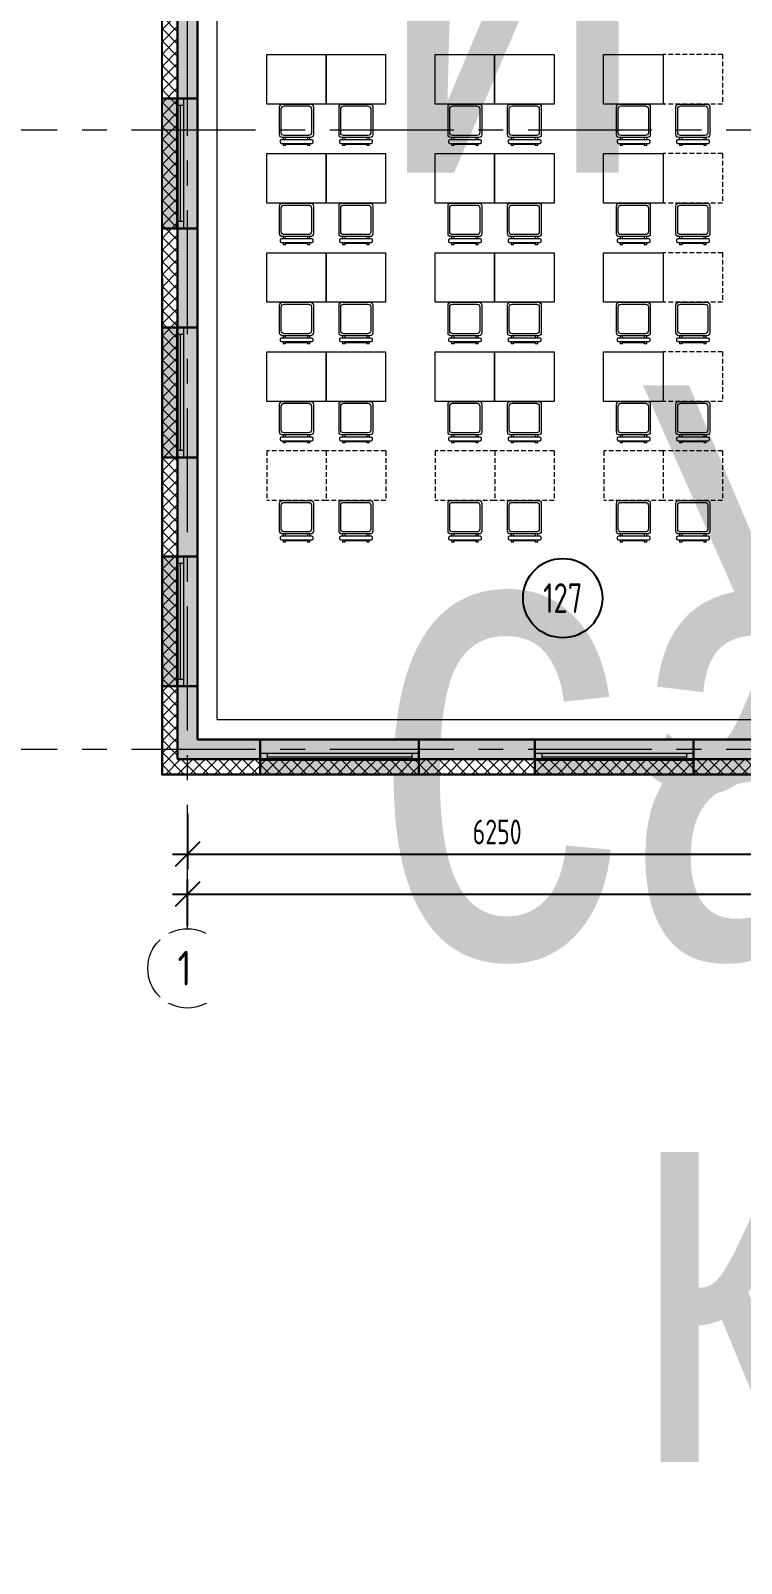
# Model space of a CAD drawing. Header units: millimetres. Extents: x -13407 to 8063098, y -54153 to 109271.
# Drawn here: x -1582 to 5589, y -8214 to 7250 of the extents above; entities that cross this region are included whole.
import ezdxf
from ezdxf.enums import TextEntityAlignment as Align

# ---------------------------------------------------------------- set-up
doc = ezdxf.new("R2018")
doc.units = ezdxf.units.MM
doc.linetypes.add('CENTER', pattern=[2, 1.25, -0.25, 0.25, -0.25])
doc.linetypes.add('HIDDEN2', pattern=[4.7625, 3.175, -1.5875])
doc.layers.get('Defpoints').update_dxf_attribs({"color": 6})
for name, color, linetype, lineweight in [('АР_Маркер экспликации', 239, 'Continuous', 13), ('АР_Навесной фасад', 5, 'Continuous', 5), ('АР_Номер помещения', 1, 'Continuous', 25), ('АР_Окна БЛОК', 250, 'Continuous', 13), ('АР_Оси', 193, 'Continuous', 9), ('АР_Оси размеры', 164, 'Continuous', 9), ('АР_Подоконники', 163, 'Continuous', 9), ('АР_Помещения_площадь', 19, 'Continuous', 9), ('АР_Сущ Несущая стена', 202, 'Continuous', 30), ('АР_Утеплитель', 250, 'Continuous', 9), ('АР_Штриховка монолит', 250, 'Continuous', 9), ('ТХ_мебель передв', 250, 'Continuous', 13)]:
    doc.layers.add(name, color=color, linetype=linetype, lineweight=lineweight)
doc.layers.add('АР_Названия помещений', color=124, linetype='Continuous', lineweight=5, plot=False)
doc.styles.add('ISOCPEUR', font='isocpeur.ttf', dxfattribs={"width": 0.7})
doc.styles.get("Standard").update_dxf_attribs({"font": 'arial.ttf'})
doc.styles.add('ГОСТ 2.304', font='isocpeur.ttf', dxfattribs={"width": 0.7})
doc.dimstyles.new('СПДС', dxfattribs={"dimscale": 100, "dimtxt": 2.5, "dimasz": 2.5, "dimexe": 1.5, "dimexo": 0, "dimgap": 1, "dimtad": 1, "dimdec": 0, "dimrnd": 1, "dimtxsty": 'ГОСТ 2.304', "dimblk": 'OBLIQUE', "dimcen": 2.5, "dimdle": 1.5, "dimadec": 0, "dimazin": 2, "dimtfac": 0.75, "dimtdec": 0, "dimtmove": 1, "dimatfit": 3, "dimfxl": 1, "dimtolj": 1, "dimarcsym": 1})

# ---------------------------------------------------------------- blocks, each defined once
blk = doc.blocks.new('_Oblique')
at = {"color": 0, "linetype": 'ByBlock', "lineweight": -2}
blk.add_line((-0.5, -0.5), (0.5, 0.5), dxfattribs=at)
blk = doc.blocks.new('*D505')
at = {"layer": 'Defpoints', "color": 0, "ltscale": 100, "transparency": 16777216}
for p in [(0, -649), (6250, -649), (6250, -1059)]:
    blk.add_point(p, dxfattribs=at)
at = {"layer": 'АР_Оси размеры', "color": 0, "lineweight": -2, "ltscale": 100, "transparency": 16777216}
for p, q in [((0, -649), (0, -1209)), ((6250, -649), (6250, -1209)), ((-150, -1059), (6400, -1059))]:
    blk.add_line(p, q, dxfattribs=at)
at = {"layer": 'АР_Оси размеры', "color": 0, "lineweight": -2, "ltscale": 100, "transparency": 16777216, "xscale": 250, "yscale": 250, "zscale": 250, "rotation": 180}
blk.add_blockref('_Oblique', (0, -1059), dxfattribs=at)
at = {"layer": 'АР_Оси размеры', "color": 0, "lineweight": -2, "ltscale": 100, "transparency": 16777216, "xscale": 250, "yscale": 250, "zscale": 250}
blk.add_blockref('_Oblique', (6250, -1059), dxfattribs=at)
at = {"layer": 'АР_Оси размеры', "color": 0, "ltscale": 100, "transparency": 16777216, "insert": (3125, -834), "char_height": 250, "attachment_point": 5, "style": 'ГОСТ 2.304'}
blk.add_mtext('\\A1;6250', dxfattribs=at)
blk = doc.blocks.new('*U420')
at = {"true_color": 0xffffff}
h = blk.add_hatch(color=7, dxfattribs=at)
h.dxf.hatch_style = 1
h.paths.add_polyline_path([(-1310, 140), (0, 140), (0, -220), (-1310, -220)])
at = {"lineweight": 30}
for p, q in [((-1310, 140), (-1310, -220)), ((0, 140), (0, -220))]:
    blk.add_line(p, q, dxfattribs=at)
for p, q in [((-1310, 140), (0, 140)), ((-1310, 140), (-1310, 140)), ((-1310, 140), (-1310, 140)), ((-1310, 0), (0, 0)), ((0, 140), (0, 140)), ((0, 140), (0, 140)), ((-1310, -70), (0, -70)), ((-1240, 0), (-1240, -70)), ((-1240, -35), (-70, -35)), ((-70, 0), (-70, -70)), ((0, -220), (-1310, -220))]:
    blk.add_line(p, q)
blk = doc.blocks.new('*U421')
at = {"true_color": 0xffffff}
h = blk.add_hatch(color=7, dxfattribs=at)
h.dxf.hatch_style = 1
h.paths.add_polyline_path([(-1310, 140), (0, 140), (0, -220), (-1310, -220)])
at = {"lineweight": 30}
for p, q in [((-1310, 140), (-1310, -220)), ((0, 140), (0, -220))]:
    blk.add_line(p, q, dxfattribs=at)
for p, q in [((-1310, 140), (0, 140)), ((-1310, 140), (-1310, 140)), ((-1310, 140), (-1310, 140)), ((-1310, 0), (0, 0)), ((0, 140), (0, 140)), ((0, 140), (0, 140)), ((-1310, -70), (0, -70)), ((-1240, 0), (-1240, -70)), ((-1240, -35), (-70, -35)), ((-70, 0), (-70, -70)), ((0, -220), (-1310, -220))]:
    blk.add_line(p, q)
blk = doc.blocks.new('*U422')
at = {"true_color": 0xffffff}
h = blk.add_hatch(color=7, dxfattribs=at)
h.dxf.hatch_style = 1
h.paths.add_polyline_path([(-1310, 140), (0, 140), (0, -220), (-1310, -220)])
at = {"lineweight": 30}
for p, q in [((-1310, 140), (-1310, -220)), ((0, 140), (0, -220))]:
    blk.add_line(p, q, dxfattribs=at)
for p, q in [((-1310, 140), (0, 140)), ((-1310, 140), (-1310, 140)), ((-1310, 140), (-1310, 140)), ((-1310, 0), (0, 0)), ((0, 140), (0, 140)), ((0, 140), (0, 140)), ((-1310, -70), (0, -70)), ((-1240, 0), (-1240, -70)), ((-1240, -35), (-70, -35)), ((-70, 0), (-70, -70)), ((0, -220), (-1310, -220))]:
    blk.add_line(p, q)
blk = doc.blocks.new('*U424')
at = {"true_color": 0xffffff}
h = blk.add_hatch(color=7, dxfattribs=at)
h.dxf.hatch_style = 1
h.paths.add_polyline_path([(-1600, -140), (0, -140), (0, 220), (-1600, 220)])
at = {"lineweight": 30}
for p, q in [((-1600, -140), (-1600, 220)), ((0, -140), (0, 220))]:
    blk.add_line(p, q, dxfattribs=at)
for p, q in [((0, 220), (-1600, 220)), ((-1600, 70), (0, 70)), ((-1600, 0), (0, 0)), ((-1530, 0), (-1530, 70)), ((-1530, 35), (-70, 35)), ((-70, 0), (-70, 70)), ((-1600, -140), (0, -140)), ((-1600, -140), (-1600, -140)), ((-1600, -140), (-1600, -140)), ((0, -140), (0, -140)), ((0, -140), (0, -140))]:
    blk.add_line(p, q)
blk = doc.blocks.new('*U403')
at = {"true_color": 0xffffff}
h = blk.add_hatch(color=7, dxfattribs=at)
h.dxf.hatch_style = 1
h.paths.add_polyline_path([(-1600, -140), (0, -140), (0, 220), (-1600, 220)])
at = {"lineweight": 30}
for p, q in [((-1600, -140), (-1600, 220)), ((0, -140), (0, 220))]:
    blk.add_line(p, q, dxfattribs=at)
for p, q in [((0, 220), (-1600, 220)), ((-1600, 70), (0, 70)), ((-1600, 0), (0, 0)), ((-1530, 0), (-1530, 70)), ((-1530, 35), (-70, 35)), ((-70, 0), (-70, 70)), ((-1600, -140), (0, -140)), ((-1600, -140), (-1600, -140)), ((-1600, -140), (-1600, -140)), ((0, -140), (0, -140)), ((0, -140), (0, -140))]:
    blk.add_line(p, q)
blk = doc.blocks.new('*D501')
at = {"layer": 'Defpoints', "color": 0, "ltscale": 100, "transparency": 16777216}
for p in [(68415, -1461), (0, -1786), (68415, -1786)]:
    blk.add_point(p, dxfattribs=at)
at = {"layer": 'АР_Оси размеры', "color": 0, "lineweight": -2, "ltscale": 100, "transparency": 16777216}
for p, q in [((0, -1786), (0, -1311)), ((68415, -1786), (68415, -1311)), ((-150, -1461), (68565, -1461))]:
    blk.add_line(p, q, dxfattribs=at)
at = {"layer": 'АР_Оси размеры', "color": 0, "lineweight": -2, "ltscale": 100, "transparency": 16777216, "xscale": 250, "yscale": 250, "zscale": 250, "rotation": 180}
blk.add_blockref('_Oblique', (0, -1461), dxfattribs=at)
at = {"layer": 'АР_Оси размеры', "color": 0, "lineweight": -2, "ltscale": 100, "transparency": 16777216, "xscale": 250, "yscale": 250, "zscale": 250}
blk.add_blockref('_Oblique', (68415, -1461), dxfattribs=at)
at = {"layer": 'АР_Оси размеры', "color": 0, "ltscale": 100, "transparency": 16777216, "insert": (34808, -1236), "char_height": 250, "attachment_point": 5, "style": 'ГОСТ 2.304'}
blk.add_mtext('\\A1;68415', dxfattribs=at)
blk = doc.blocks.new('*U628')
at = {"layer": 'Defpoints', "color": 7, "style": 'ISOCPEUR', "width": 0.7}
blk.add_attdef('ПЛОЩАДЬ_ПОМЕЩЕНИЯ', text='', height=200, dxfattribs=at).set_placement((652, 637), align=Align.MIDDLE_RIGHT)
at = {"layer": 'Defpoints', "color": 7, "style": 'ISOCPEUR', "width": 0.7, "flags": 1}
blk.add_attdef('КАТЕГОРИЯ', (-499, -2092), '', height=250, dxfattribs=at)
at = {"layer": 'АР_Номер помещения', "color": 7, "style": 'ISOCPEUR', "width": 0.7}
blk.add_attdef('НОМЕР_ПОМЕЩЕНИЯ', text='', height=300, dxfattribs=at).set_placement((224, 2314), align=Align.MIDDLE_CENTER)
at = {"layer": 'АР_Помещения_площадь', "color": 7, "lineweight": 30, "width": 0.7, "flags": 104}
blk.add_attdef('ИМЯ_ПОМЕЩЕНИЯ', text='', height=100, dxfattribs=at).set_placement((158, 1217), align=Align.MIDDLE_CENTER)
blk = doc.blocks.new('*U644')
at = {"layer": 'АР_Номер помещения', "color": 7}
blk.add_circle((-15720, 4793), 400, dxfattribs=at)
at = {"layer": 'Defpoints', "color": 7, "style": 'ISOCPEUR', "width": 0.7}
blk.add_attdef('ПЛОЩАДЬ_ПОМЕЩЕНИЯ', text='', height=200, dxfattribs=at).set_placement((-13118, 880), align=Align.MIDDLE_RIGHT)
at = {"layer": 'Defpoints', "color": 7, "style": 'ISOCPEUR', "width": 0.7, "flags": 1}
blk.add_attdef('КАТЕГОРИЯ', (-499, -2092), '', height=250, dxfattribs=at)
at = {"layer": 'АР_Номер помещения', "color": 7, "style": 'ISOCPEUR', "width": 0.7}
blk.add_attdef('НОМЕР_ПОМЕЩЕНИЯ', text='', height=300, dxfattribs=at).set_placement((-15720, 4793), align=Align.MIDDLE_CENTER)
at = {"layer": 'АР_Помещения_площадь', "color": 7, "lineweight": 30, "width": 0.7, "flags": 104}
blk.add_attdef('ИМЯ_ПОМЕЩЕНИЯ', text='', height=100, dxfattribs=at).set_placement((158, 1217), align=Align.MIDDLE_CENTER)
blk = doc.blocks.new('_стол№3-№5')
blk.add_lwpolyline([(-169868, 526261), (-169368, 526261), (-169368, 525661), (-169868, 525661)], close=True)
blk = doc.blocks.new('_стол.резерв')
at = {"linetype": 'HIDDEN2', "ltscale": 15}
for p, q in [((-20, 500), (-20, 0)), ((580, 500), (-20, 500)), ((580, 500), (580, 0)), ((580, 0), (-20, 0))]:
    blk.add_line(p, q, dxfattribs=at)
blk = doc.blocks.new('стул №3-5')
at = {"linetype": 'ByBlock', "extrusion": (-6.19742e-05, 0.000470712, 1)}
for p, q in [((-15407, 16628, 197), (-15407, 16620, 197)), ((-15087, 16642, 197), (-15393, 16642, 197)), ((-15393, 16606, 197), (-15087, 16606, 197)), ((-15373, 16665, 197), (-15348, 16665, 197)), ((-15373, 16665, 197), (-15373, 16642, 197)), ((-15373, 16606, 197), (-15373, 16583, 197)), ((-15348, 16642, 197), (-15348, 16665, 197)), ((-15348, 16653, 197), (-15129, 16653, 197)), ((-15348, 16583, 197), (-15348, 16606, 197)), ((-15129, 16665, 197), (-15104, 16665, 197)), ((-15129, 16665, 197), (-15129, 16642, 197)), ((-15129, 16606, 197), (-15129, 16583, 197)), ((-15104, 16642, 197), (-15104, 16665, 197)), ((-15104, 16583, 197), (-15104, 16606, 197)), ((-15073, 16620, 197), (-15073, 16628, 197))]:
    blk.add_line(p, q, dxfattribs=at)
at = {"ltscale": 100, "extrusion": (-6.19742e-05, 0.000470712, 1), "elevation": 206}
for points in [[(-15380, 16583), (-15097, 16583, -0.414169), (-15068, 16554), (-15068, 16274, -0.414258), (-15097, 16245), (-15380, 16245, -0.414169), (-15409, 16274), (-15409, 16554, -0.414258)], [(-15360, 16563), (-15114, 16563, -0.414214), (-15085, 16534), (-15085, 16293, -0.414214), (-15114, 16264), (-15360, 16264, -0.414214), (-15389, 16293), (-15389, 16534, -0.414214)]]:
    blk.add_lwpolyline(points, format="xyb", close=True, dxfattribs=at)
at = {"linetype": 'ByBlock', "extrusion": (-6.19742e-05, 0.000470712, 1)}
for centre, start, end in [((-15393, 16628, 206), 90, 180), ((-15393, 16620, 206), 180, 270), ((-15087, 16628, 206), 0, 90), ((-15087, 16620, 206), 270, 0)]:
    blk.add_arc(centre, 13.9, start, end, dxfattribs=at)

msp = doc.modelspace()

# ---------------------------------------------------------------- hatches: boundary and pattern name
at = {"layer": 'АР_Утеплитель', "ltscale": 100}
h = msp.add_hatch(dxfattribs=at)
h.set_pattern_fill('ANSI37', color=256, scale=700)
h.set_pattern_definition([(45, (-945096.63, 49153.53), (-61.871843, 61.871843), []), (135, (-945096.63, 49153.53), (-61.871843, -61.871843), [])])
h.paths.add_polyline_path([(29593.5, 11440), (29593.5, 11290), (21270, 11290), (21270, 6100), (13150, 6100), (13150, -250), (-250, -250), (-250, 9760), (6100, 9760), (6100, 26690), (-900.2, 26690), (-900.2, 28560), (-750.2, 28560), (-750.2, 26840), (6250, 26840), (6250, 9610), (-100, 9610), (-100, -100), (13000, -100), (13000, 6250), (21120, 6250), (21120, 11440)])
at = {"layer": 'АР_Штриховка монолит', "ltscale": 100}
h = msp.add_hatch(dxfattribs=at)
h.set_pattern_fill('ANSI35', color=256, scale=700)
h.set_pattern_definition([(45, (-951587.81, 109999.9), (-123.743687, 123.743687), []), (45, (-951464.07, 109999.9), (-123.743687, 123.743687), [218.75, -43.75, 0, -43.75])])
h.paths.add_polyline_path([(6449.9, 27280), (6249.9, 27280), (6249.9, 9610), (-100, 9610), (-100, -100), (12800, -100), (12800, 100), (100, 100), (100, 9410), (6250, 9410), (6250, 8550), (6550, 8550), (6550, 9610), (6450, 9610)])

# ---------------------------------------------------------------- linework, layer by layer
at = {"layer": 'АР_Навесной фасад', "ltscale": 100}
for points in [[(-260, -260), (-260.4, 9770)], [(-250, -250), (-250.4, 9760)], [(13160, -260), (-260, -260)], [(13150, -250), (-250, -250)]]:
    msp.add_lwpolyline(points, dxfattribs=at)
at = {"layer": 'АР_Оси', "linetype": 'CENTER', "ltscale": 1000}
for p, q in [((0, -1811.3), (0, 12666.9)), ((-12563.8, 6250), (71033.4, 6250)), ((-12563.8, 0), (71033.4, 0))]:
    msp.add_line(p, q, dxfattribs=at)
at = {"layer": 'АР_Оси', "ltscale": 0.5}
msp.add_circle((0, -2211.3), 400, dxfattribs=at)
at = {"layer": 'АР_Подоконники', "ltscale": 100}
for q in [(300, 9410), (6250, 300)]:
    msp.add_line((300, 300), q, dxfattribs=at)
at = {"layer": 'АР_Сущ Несущая стена', "ltscale": 100}
for p, q in [((-100, -100), (-100, 9610)), ((100, 100), (100, 9410)), ((100, 100), (12800, 100)), ((-100, -100), (13000, -100))]:
    msp.add_line(p, q, dxfattribs=at)

# ---------------------------------------------------------------- block references
at = {"layer": 'АР_Маркер экспликации', "color": 7}
ref = msp.add_blockref('*U628', (1524.2, 40927.8), dxfattribs=at)
lines = msp.add_mtext('\\W0.8000;Комната инструктора\\P(с душем и санузлом)', dxfattribs={"layer": 'АР_Названия помещений', "insert": (1864.4, 42233), "char_height": 4748.858, "width": 1867.228, "attachment_point": 1})
ref.add_attrib('ИМЯ_ПОМЕЩЕНИЯ', '', (1864.4, 42233), dxfattribs={"flags": 104}).embed_mtext(lines)
ref = msp.add_blockref('*U644', (19506.8, -3268.3), dxfattribs=at)
ref.add_attrib('НОМЕР_ПОМЕЩЕНИЯ', '127', dxfattribs={"layer": 'АР_Номер помещения', "color": 7, "height": 300, "style": 'ISOCPEUR', "width": 0.7}).set_placement((3787, 1525.1), align=Align.MIDDLE_CENTER)
lines = msp.add_mtext('\\W0.8000;Учебные кабинеты \\P(1 класс)', dxfattribs={"layer": 'АР_Названия помещений', "insert": (4480.1, 3672.1), "char_height": 4073.089, "width": 926.94, "attachment_point": 1})
ref.add_attrib('ИМЯ_ПОМЕЩЕНИЯ', '', (4480.1, 3672.1), dxfattribs={"flags": 104}).embed_mtext(lines)
at = {"layer": 'АР_Окна БЛОК', "rotation": 270}
for name, p in [('*U422', (-40.3, 5254.9)), ('*U421', (-40.3, 2944.9)), ('*U420', (-40.2, 634.9))]:
    msp.add_blockref(name, p, dxfattribs=at)
at = {"layer": 'АР_Окна БЛОК', "xscale": -1, "rotation": 180}
for name, p in [('*U424', (2335, -40)), ('*U403', (5105, -40))]:
    msp.add_blockref(name, p, dxfattribs=at)
at = {"layer": 'ТХ_мебель передв'}
for name, p, rotation in [('_стол№3-№5', (-524861.4, -162858.8), 270), ('_стол№3-№5', (-524261.4, -162858.8), 270), ('_стол№3-№5', (-523161.4, -162858.8), 270), ('_стол№3-№5', (-522561.4, -162858.8), 270), ('_стол№3-№5', (-521461.4, -162858.8), 270), ('стул №3-5', (-14138.5, 22755.1, -197), 180), ('стул №3-5', (-13538.5, 22755.1, -197), 180), ('стул №3-5', (-12438.5, 22755.1, -197), 180), ('стул №3-5', (-11838.5, 22755.1, -197), 180), ('стул №3-5', (-10738.5, 22755.1, -197), 180), ('стул №3-5', (-10138.5, 22755.1, -197), 180), ('_стол№3-№5', (-524861.4, -163858.8), 270), ('_стол№3-№5', (-524261.4, -163858.8), 270), ('_стол№3-№5', (-523161.4, -163858.8), 270), ('_стол№3-№5', (-522561.4, -163858.8), 270), ('_стол№3-№5', (-521461.4, -163858.8), 270), ('стул №3-5', (-14138.5, 21755.1, -197), 180), ('стул №3-5', (-13538.5, 21755.1, -197), 180), ('стул №3-5', (-12438.5, 21755.1, -197), 180), ('стул №3-5', (-11838.5, 21755.1, -197), 180), ('стул №3-5', (-10738.5, 21755.1, -197), 180), ('стул №3-5', (-10138.5, 21755.1, -197), 180), ('_стол№3-№5', (-524861.4, -164858.8), 270), ('_стол№3-№5', (-524261.4, -164858.8), 270), ('_стол№3-№5', (-523161.4, -164858.8), 270), ('_стол№3-№5', (-522561.4, -164858.8), 270), ('_стол№3-№5', (-521461.4, -164858.8), 270), ('стул №3-5', (-14138.5, 20755, -197), 180), ('стул №3-5', (-13538.5, 20755, -197), 180), ('стул №3-5', (-12438.5, 20755.1, -197), 180), ('стул №3-5', (-11838.5, 20755.1, -197), 180), ('стул №3-5', (-10738.5, 20755.1, -197), 180), ('стул №3-5', (-10138.5, 20755.1, -197), 180), ('_стол№3-№5', (-524861.4, -165858.8), 270), ('_стол№3-№5', (-524261.4, -165858.8), 270), ('_стол№3-№5', (-523161.4, -165858.8), 270), ('_стол№3-№5', (-522561.4, -165858.8), 270), ('_стол№3-№5', (-521461.4, -165858.8), 270), ('стул №3-5', (-14138.5, 19755.1, -197), 180), ('стул №3-5', (-13538.5, 19755.1, -197), 180), ('стул №3-5', (-12438.5, 19755.1, -197), 180), ('стул №3-5', (-11838.5, 19755.1, -197), 180), ('стул №3-5', (-10738.5, 19755.1, -197), 180), ('стул №3-5', (-10138.5, 19755.1, -197), 180), ('стул №3-5', (-14138.5, 18755.1, -197), 180), ('стул №3-5', (-13538.5, 18755.1, -197), 180), ('стул №3-5', (-12438.5, 18755.1, -197), 180), ('стул №3-5', (-11838.5, 18755.1, -197), 180), ('стул №3-5', (-10738.5, 18755.1, -197), 180), ('стул №3-5', (-10138.5, 18755.1, -197), 180)]:
    msp.add_blockref(name, p, dxfattribs=dict(at, rotation=rotation))
for p in [(4820, 6509.5), (4820, 5509.5), (4820, 4509.5), (4820, 3509.5), (820, 2509.5), (1420, 2509.5), (2520, 2509.5), (3120, 2509.5), (4220, 2509.5), (4820, 2509.5)]:
    msp.add_blockref('_стол.резерв', p, dxfattribs=at)

# ---------------------------------------------------------------- dimensions: what is measured, and where the dimension line sits
at = {"layer": 'АР_Оси размеры', "ltscale": 100}
dim = msp.add_linear_dim(base=(6250, -1058.6), p1=(0, -648.7), p2=(6250, -648.7), dimstyle='СПДС', dxfattribs=at)
dim.commit()
dim.dimension.update_dxf_attribs({"geometry": '*D505', "text_midpoint": (3125, -833.6)})

# ---------------------------------------------------------------- next in the draw order: texts
at = {"layer": 'АР_Оси', "insert": (-99.8, -2033.5), "char_height": 350, "attachment_point": 1, "line_spacing_factor": 1.149209, "style": 'ГОСТ 2.304', "bg_fill": 2}
msp.add_mtext('{\\W0.8;1}', dxfattribs=at)

# ---------------------------------------------------------------- next in the draw order: dimensions: what is measured, and where the dimension line sits
at = {"layer": 'АР_Оси размеры', "ltscale": 100}
dim = msp.add_linear_dim(base=(68415, -1460.7), p1=(0, -1786.3), p2=(68415, -1786.3), dimstyle='СПДС', dxfattribs=at)
dim.commit()
dim.dimension.update_dxf_attribs({"geometry": '*D501', "text_midpoint": (34808.4, -1460.7), "dimtype": 160})

doc.saveas('drawing.dxf')
